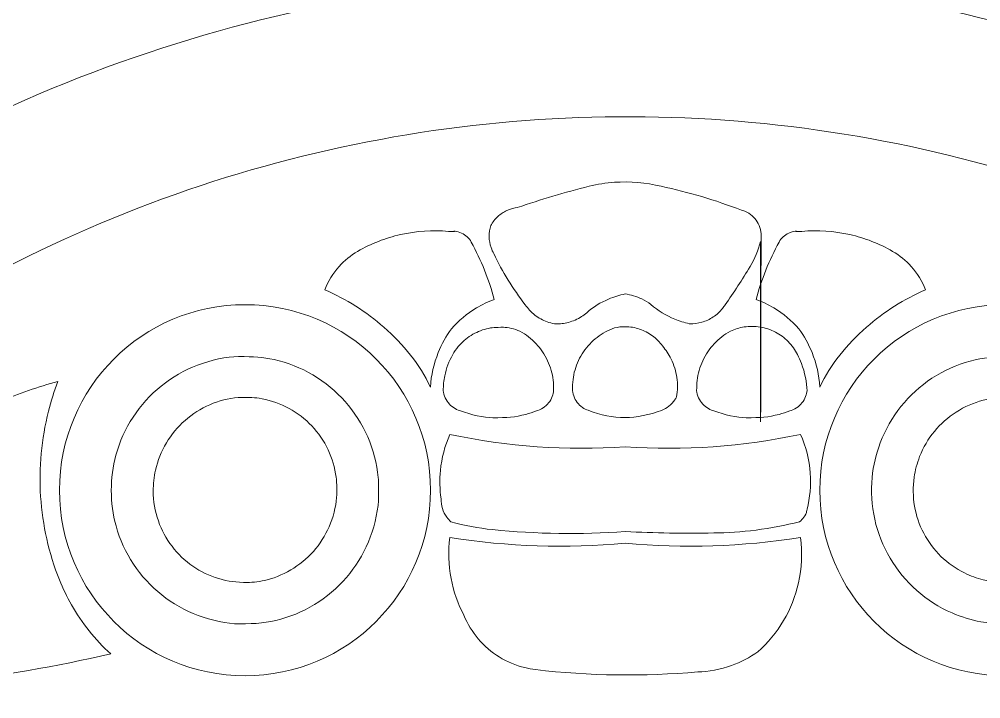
# Model space of a CAD drawing. Header units: millimetres. Extents: x -216 to 235, y -247 to 205.
# Drawn here: x -7.12 to 19.01, y 0.24 to 18.7 of the extents above; entities that cross this region are included whole.
import ezdxf

# ---------------------------------------------------------------- set-up
doc = ezdxf.new("R2010")
doc.units = ezdxf.units.MM
doc.header["$MEASUREMENT"] = 0
doc.layers.add('Camada 1', color=7, linetype='Continuous')

msp = doc.modelspace()

# ---------------------------------------------------------------- linework, layer by layer
at = {"layer": 'Camada 1', "color": 240, "lineweight": 18}
msp.add_open_spline([(40.386, -243.7514), (52.549, -242.0562), (64.5321, -239.369), (76.2543, -235.708), (76.2543, -235.708), (98.8911, -228.6351), (120.1427, -218.1082), (139.486, -204.3864), (139.486, -204.3864), (164.4969, -186.644), (185.4274, -164.233), (201.4217, -138.0695), (201.4217, -138.0695), (213.7717, -117.7741), (222.7947, -95.7966), (228.2686, -72.6782), (228.2686, -72.6782), (232.7664, -53.682), (234.7784, -34.2646), (234.2711, -14.7498), (234.2711, -14.7498), (233.6078, 8.9614), (229.2434, 32.277), (221.2854, 54.6227), (221.2854, 54.6227), (213.3274, 76.9685), (201.9717, 97.7943), (187.498, 116.5872), (187.498, 116.5872), (182.1139, 123.578), (176.3293, 130.2413), (170.1642, 136.5541), (170.1642, 136.5541), (153.5928, 153.4769), (134.5781, 167.599), (113.5883, 178.5727), (113.5883, 178.5727), (92.5985, 189.5464), (70.1505, 197.1015), (46.7969, 201.0519), (46.7969, 201.0519), (39.0919, 202.3552), (31.3295, 203.2562), (23.5308, 203.7524), (23.5308, 203.7524), (0.054, 205.2792), (-23.3725, 203.1146), (-46.1721, 197.3119), (-46.1721, 197.3119), (-57.2082, 194.503), (-67.9982, 190.8615), (-78.4793, 186.4083), (-78.4793, 186.4083), (-100.2525, 177.1917), (-120.3159, 164.6826), (-138.1754, 149.1888), (-138.1754, 149.1888), (-156.0349, 133.6951), (-171.2507, 115.5983), (-183.4483, 95.344), (-183.4483, 95.344), (-190.4371, 83.7389), (-196.3515, 71.5511), (-201.1434, 58.8799), (-201.1434, 58.8799), (-210.746, 33.3304), (-215.639, 6.4782), (-215.6655, -20.8162), (-215.6655, -20.8162), (-215.6885, -44.4186), (-212.0189, -67.7341), (-204.7472, -90.1884), (-204.7472, -90.1884), (-197.4754, -112.6427), (-186.7806, -133.683), (-172.926, -152.7913), (-172.926, -152.7913), (-167.4686, -160.3181), (-161.5547, -167.4917), (-155.2071, -174.2846)], degree=3, knots=[0, 0, 0, 0, 0.047619, 0.047619, 0.047619, 0.047619, 0.0952381, 0.0952381, 0.0952381, 0.0952381, 0.1428571, 0.1428571, 0.1428571, 0.1428571, 0.1904762, 0.1904762, 0.1904762, 0.1904762, 0.2380952, 0.2380952, 0.2380952, 0.2380952, 0.2857143, 0.2857143, 0.2857143, 0.2857143, 0.3333333, 0.3333333, 0.3333333, 0.3333333, 0.3809524, 0.3809524, 0.3809524, 0.3809524, 0.4285714, 0.4285714, 0.4285714, 0.4285714, 0.4761905, 0.4761905, 0.4761905, 0.4761905, 0.5238095, 0.5238095, 0.5238095, 0.5238095, 0.5714286, 0.5714286, 0.5714286, 0.5714286, 0.6190476, 0.6190476, 0.6190476, 0.6190476, 0.6666667, 0.6666667, 0.6666667, 0.6666667, 0.7142857, 0.7142857, 0.7142857, 0.7142857, 0.7619048, 0.7619048, 0.7619048, 0.7619048, 0.8095238, 0.8095238, 0.8095238, 0.8095238, 0.8571429, 0.8571429, 0.8571429, 0.8571429, 0.9047619, 0.9047619, 0.9047619, 0.9047619, 1, 1, 1, 1], dxfattribs=at)
at = {"layer": 'Camada 1', "color": 250, "lineweight": 18}
for points, knots in [([(169.4556, 135.5004), (152.9965, 152.348), (134.1044, 166.4135), (113.2447, 177.3504), (113.2447, 177.3504), (92.385, 188.2873), (70.0712, 195.8264), (46.8527, 199.782), (46.8527, 199.782), (39.1901, 201.0875), (31.4701, 201.9926), (23.7134, 202.4951), (23.7134, 202.4951), (0.3708, 204.0413), (-22.9262, 201.9169), (-45.6041, 196.1741), (-45.6041, 196.1741), (-56.5864, 193.3931), (-67.3248, 189.7829), (-77.7567, 185.3645), (-77.7567, 185.3645), (-99.4202, 176.2238), (-119.3871, 163.8067), (-137.1658, 148.419), (-137.1658, 148.419), (-154.9444, 133.0313), (-170.097, 115.0518), (-182.2504, 94.9233), (-182.2504, 94.9233), (-189.2131, 83.3915), (-195.1084, 71.2792), (-199.8881, 58.6848), (-199.8881, 58.6848), (-209.4979, 33.2044), (-214.3954, 6.4161), (-214.4225, -20.8161), (-214.4225, -20.8161), (-214.4225, -44.3152), (-210.6959, -67.68), (-203.3914, -90.0987), (-203.3914, -90.0987), (-196.087, -112.5174), (-185.3655, -133.5174), (-171.4908, -152.5816), (-171.4908, -152.5816), (-166.2338, -159.8049), (-160.555, -166.7015), (-154.4747, -173.2469), (-154.4747, -173.2469), (-138.5335, -190.4321), (-120.1002, -204.912), (-99.6287, -216.33), (-99.6287, -216.33), (-77.9909, -228.3986), (-54.6567, -236.727), (-30.2673, -241.0865), (-30.2673, -241.0865), (-7.2069, -245.2627), (16.2229, -245.78), (39.4452, -242.6257)], [0, 0, 0, 0, 0.0625, 0.0625, 0.0625, 0.0625, 0.125, 0.125, 0.125, 0.125, 0.1875, 0.1875, 0.1875, 0.1875, 0.25, 0.25, 0.25, 0.25, 0.3125, 0.3125, 0.3125, 0.3125, 0.375, 0.375, 0.375, 0.375, 0.4375, 0.4375, 0.4375, 0.4375, 0.5, 0.5, 0.5, 0.5, 0.5625, 0.5625, 0.5625, 0.5625, 0.625, 0.625, 0.625, 0.625, 0.6875, 0.6875, 0.6875, 0.6875, 0.75, 0.75, 0.75, 0.75, 0.8125, 0.8125, 0.8125, 0.8125, 0.875, 0.875, 0.875, 0.875, 1, 1, 1, 1]), ([(49.4541, -125.3955), (60.472, -121.1671), (70.6927, -115.2673), (79.8646, -107.8413), (79.8646, -107.8413), (85.689, -103.1255), (91.0136, -97.8519), (95.7851, -92.0731), (95.7851, -92.0731), (103.2848, -82.9623), (109.267, -72.7905), (113.5843, -61.8081), (113.5843, -61.8081), (117.9017, -50.8257), (120.4478, -39.3031), (121.1601, -27.5241), (121.1601, -27.5241), (121.4113, -23.3698), (121.4312, -19.208), (121.2199, -15.0515), (121.2199, -15.0515), (120.6032, -3.2663), (118.1505, 8.2773), (113.9221, 19.2951), (113.9221, 19.2951), (109.6938, 30.313), (103.794, 40.5337), (96.3679, 49.7056), (96.3679, 49.7056), (91.6522, 55.53), (86.3786, 60.8546), (80.5997, 65.626), (80.5997, 65.626), (71.489, 73.1258), (61.3171, 79.108), (50.3347, 83.4253), (50.3347, 83.4253), (39.3523, 87.7427), (27.8297, 90.2888), (16.0507, 91.0011), (16.0507, 91.0011), (11.8964, 91.2523), (7.7346, 91.2722), (3.5781, 91.0609), (3.5781, 91.0609), (-8.2141, 90.4406), (-19.7642, 87.9833), (-30.7876, 83.7494), (-30.7876, 83.7494), (-41.8111, 79.5155), (-52.0365, 73.6092), (-61.2121, 66.1761), (-61.2121, 66.1761), (-67.023, 61.4687), (-72.3364, 56.2061), (-77.0994, 50.4407), (-77.0994, 50.4407), (-84.5989, 41.3311), (-90.5811, 31.1604), (-94.8985, 20.1791), (-94.8985, 20.1791), (-100.0477, 7.0823), (-102.68, -6.7709), (-102.68, -20.8161), (-102.68, -20.8161), (-102.68, -32.611), (-100.8524, -44.2066), (-97.2225, -55.3999), (-97.2225, -55.3999), (-93.5926, -66.5932), (-88.2563, -77.0808), (-81.3451, -86.6046), (-81.3451, -86.6046), (-75.2319, -95.0287), (-68.0099, -102.5241), (-59.8186, -108.9461)], [0, 0, 0, 0, 0.05, 0.05, 0.05, 0.05, 0.1, 0.1, 0.1, 0.1, 0.15, 0.15, 0.15, 0.15, 0.2, 0.2, 0.2, 0.2, 0.25, 0.25, 0.25, 0.25, 0.3, 0.3, 0.3, 0.3, 0.35, 0.35, 0.35, 0.35, 0.4, 0.4, 0.4, 0.4, 0.45, 0.45, 0.45, 0.45, 0.5, 0.5, 0.5, 0.5, 0.55, 0.55, 0.55, 0.55, 0.6, 0.6, 0.6, 0.6, 0.65, 0.65, 0.65, 0.65, 0.7, 0.7, 0.7, 0.7, 0.75, 0.75, 0.75, 0.75, 0.8, 0.8, 0.8, 0.8, 0.85, 0.85, 0.85, 0.85, 0.9, 0.9, 0.9, 0.9, 1, 1, 1, 1]), ([(49.0477, -124.3667), (59.9537, -120.183), (70.0709, -114.3447), (79.1503, -106.9955), (79.1503, -106.9955), (84.9236, -102.3224), (90.2009, -97.0957), (94.9292, -91.3676), (94.9292, -91.3676), (102.3538, -82.3501), (108.2765, -72.2821), (112.5512, -61.4116), (112.5512, -61.4116), (116.8258, -50.5411), (119.3474, -39.1358), (120.0537, -27.4764), (120.0537, -27.4764), (120.3605, -22.4129), (120.3202, -17.3403), (119.9331, -12.2824), (119.9331, -12.2824), (119.0259, -0.6353), (116.3078, 10.7267), (111.8458, 21.5235), (111.8458, 21.5235), (107.3837, 32.3203), (101.2876, 42.2862), (93.7076, 51.1758), (93.7076, 51.1758), (89.5053, 56.1041), (84.8891, 60.6472), (79.8942, 64.7702), (79.8942, 64.7702), (70.8767, 72.1949), (60.8088, 78.1174), (49.9383, 82.3922), (49.9383, 82.3922), (39.0678, 86.6669), (27.6624, 89.1884), (16.003, 89.8947), (16.003, 89.8947), (10.9396, 90.2015), (5.867, 90.1612), (0.809, 89.7741), (0.809, 89.7741), (-10.8488, 88.8613), (-22.2204, 86.1361), (-33.0257, 81.6654), (-33.0257, 81.6654), (-43.831, 77.1948), (-53.8039, 71.0889), (-62.6989, 63.4981), (-62.6989, 63.4981), (-67.6074, 59.3092), (-72.1336, 54.71), (-76.2435, 49.7352), (-76.2435, 49.7352), (-83.6688, 40.7158), (-89.5917, 30.6458), (-93.8664, 19.7733), (-93.8664, 19.7733), (-98.9646, 6.8061), (-101.5708, -6.91), (-101.5708, -20.8161), (-101.5708, -20.8161), (-101.5708, -32.4943), (-99.7614, -43.975), (-96.1674, -55.0575), (-96.1674, -55.0575), (-92.5734, -66.14), (-87.29, -76.5238), (-80.4472, -85.9532), (-80.4472, -85.9532), (-74.3945, -94.294), (-67.244, -101.7152), (-59.1338, -108.0735)], [0, 0, 0, 0, 0.05, 0.05, 0.05, 0.05, 0.1, 0.1, 0.1, 0.1, 0.15, 0.15, 0.15, 0.15, 0.2, 0.2, 0.2, 0.2, 0.25, 0.25, 0.25, 0.25, 0.3, 0.3, 0.3, 0.3, 0.35, 0.35, 0.35, 0.35, 0.4, 0.4, 0.4, 0.4, 0.45, 0.45, 0.45, 0.45, 0.5, 0.5, 0.5, 0.5, 0.55, 0.55, 0.55, 0.55, 0.6, 0.6, 0.6, 0.6, 0.65, 0.65, 0.65, 0.65, 0.7, 0.7, 0.7, 0.7, 0.75, 0.75, 0.75, 0.75, 0.8, 0.8, 0.8, 0.8, 0.85, 0.85, 0.85, 0.85, 0.9, 0.9, 0.9, 0.9, 1, 1, 1, 1]), ([(47.4743, -106.9332), (56.5373, -102.9194), (64.8609, -97.5372), (72.24, -90.9191), (72.24, -90.9191), (78.0107, -85.7436), (83.1027, -79.8989), (87.4388, -73.4734), (87.4388, -73.4734), (92.9778, -65.2525), (97.1625, -56.2663), (99.8899, -46.736), (99.8899, -46.736), (103.2029, -35.1595), (104.2648, -23.1652), (103.0371, -11.1867), (103.0371, -11.1867), (102.0204, -1.327), (99.4737, 8.2523), (95.4599, 17.3153), (95.4599, 17.3153), (91.446, 26.3784), (86.0638, 34.7019), (79.4458, 42.0809), (79.4458, 42.0809), (74.2702, 47.8517), (68.4255, 52.9437), (62.0001, 57.2798), (62.0001, 57.2798), (53.7791, 62.8187), (44.7929, 67.0035), (35.2627, 69.7309), (35.2627, 69.7309), (23.6862, 73.0439), (11.6919, 74.1058), (-0.2866, 72.8781), (-0.2866, 72.8781), (-10.158, 71.8543), (-19.7478, 69.2989), (-28.8198, 65.2748), (-28.8198, 65.2748), (-37.8918, 61.2506), (-46.2226, 55.8569), (-53.607, 49.2263), (-53.607, 49.2263), (-59.3545, 44.0655), (-64.4286, 38.2414), (-68.7532, 31.841), (-68.7532, 31.841), (-74.2773, 23.6655), (-78.4545, 14.7263), (-81.1819, 5.2438), (-81.1819, 5.2438), (-83.6226, -3.2421), (-84.8377, -11.9319), (-84.8377, -20.8161)], [0, 0, 0, 0, 0.0666667, 0.0666667, 0.0666667, 0.0666667, 0.1333333, 0.1333333, 0.1333333, 0.1333333, 0.2, 0.2, 0.2, 0.2, 0.2666667, 0.2666667, 0.2666667, 0.2666667, 0.3333333, 0.3333333, 0.3333333, 0.3333333, 0.4, 0.4, 0.4, 0.4, 0.4666667, 0.4666667, 0.4666667, 0.4666667, 0.5333333, 0.5333333, 0.5333333, 0.5333333, 0.6, 0.6, 0.6, 0.6, 0.6666667, 0.6666667, 0.6666667, 0.6666667, 0.7333333, 0.7333333, 0.7333333, 0.7333333, 0.8, 0.8, 0.8, 0.8, 0.8666667, 0.8666667, 0.8666667, 0.8666667, 1, 1, 1, 1]), ([(48.4512, -103.4791), (57.1448, -99.3663), (65.088, -93.9442), (72.0852, -87.3463), (72.0852, -87.3463), (78.0836, -81.6902), (83.2674, -75.2793), (87.5425, -68.2298), (87.5425, -68.2298), (92.5285, -60.0029), (96.1661, -51.0974), (98.3658, -41.7325), (98.3658, -41.7325), (100.8778, -31.0378), (101.4438, -20.0667), (100.0456, -9.1703), (100.0456, -9.1703), (98.8206, 0.3686), (96.1185, 9.5985), (92.0057, 18.2922), (92.0057, 18.2922), (87.893, 26.9858), (82.4709, 34.929), (75.8729, 41.9262), (75.8729, 41.9262), (70.2168, 47.9246), (63.8059, 53.1084), (56.7564, 57.3835), (56.7564, 57.3835), (48.5296, 62.3695), (39.6241, 66.0071), (30.2591, 68.2068), (30.2591, 68.2068), (19.5645, 70.7188), (8.5933, 71.2848), (-2.303, 69.8866), (-2.303, 69.8866), (-11.8551, 68.6531), (-21.0968, 65.9403), (-29.8003, 61.8153), (-29.8003, 61.8153), (-38.5038, 57.6903), (-46.4549, 52.2546), (-53.4578, 45.6419), (-53.4578, 45.6419), (-59.4292, 40.0033), (-64.5931, 33.6169), (-68.8569, 26.5974), (-68.8569, 26.5974), (-73.8454, 18.3546), (-77.483, 9.433), (-79.6802, 0.0521), (-79.6802, 0.0521), (-81.2842, -6.7959), (-82.0946, -13.7946), (-82.0946, -20.8161), (-82.0946, -20.8161), (-82.0946, -30.4407), (-80.5964, -39.9238), (-77.6286, -49.067), (-77.6286, -49.067), (-74.6608, -58.2102), (-70.2992, -66.7765), (-64.6512, -74.5551), (-64.6512, -74.5551), (-57.4824, -84.4282), (-48.5043, -92.6904), (-38.0708, -99.0159)], [0, 0, 0, 0, 0.0555556, 0.0555556, 0.0555556, 0.0555556, 0.1111111, 0.1111111, 0.1111111, 0.1111111, 0.1666667, 0.1666667, 0.1666667, 0.1666667, 0.2222222, 0.2222222, 0.2222222, 0.2222222, 0.2777778, 0.2777778, 0.2777778, 0.2777778, 0.3333333, 0.3333333, 0.3333333, 0.3333333, 0.3888889, 0.3888889, 0.3888889, 0.3888889, 0.4444444, 0.4444444, 0.4444444, 0.4444444, 0.5, 0.5, 0.5, 0.5, 0.5555556, 0.5555556, 0.5555556, 0.5555556, 0.6111111, 0.6111111, 0.6111111, 0.6111111, 0.6666667, 0.6666667, 0.6666667, 0.6666667, 0.7222222, 0.7222222, 0.7222222, 0.7222222, 0.7777778, 0.7777778, 0.7777778, 0.7777778, 0.8333333, 0.8333333, 0.8333333, 0.8333333, 0.8888889, 0.8888889, 0.8888889, 0.8888889, 1, 1, 1, 1]), ([(46.0414, -3.1653), (44.1849, 0.6934), (41.7476, 4.2141), (38.7896, 7.3103), (38.7896, 7.3103), (35.8316, 10.4064), (32.4257, 13.0017), (28.6557, 15.0323), (28.6557, 15.0323), (24.8857, 17.0628), (20.8444, 18.4786), (16.6315, 19.2447), (16.6315, 19.2447), (12.2363, 20.044), (7.7696, 20.1158), (3.351, 19.4583), (3.351, 19.4583), (-0.8762, 18.8361), (-4.9541, 17.5602), (-8.7821, 15.6622), (-8.7821, 15.6622), (-12.6102, 13.7641), (-16.0942, 11.2906), (-19.1484, 8.3025), (-19.1484, 8.3025), (-22.2026, 5.3144), (-24.7517, 1.8853), (-26.7331, -1.9003), (-26.7331, -1.9003), (-28.8204, -5.8884), (-30.2226, -10.1659), (-30.9014, -14.6159), (-30.9014, -14.6159), (-31.2132, -16.6689), (-31.3705, -18.7448), (-31.3705, -20.8161), (-31.3705, -20.8161), (-31.3705, -25.1092), (-30.7086, -29.3195), (-29.3902, -33.3891), (-29.3902, -33.3891), (-28.0718, -37.4586), (-26.133, -41.2718), (-23.6216, -44.7347), (-23.6216, -44.7347), (-21.1101, -48.1976), (-18.0879, -51.2251), (-14.6292, -53.7425), (-14.6292, -53.7425), (-11.0189, -56.3702), (-7.0282, -58.3737), (-2.7641, -59.6991), (-2.7641, -59.6991), (1.3213, -60.9739), (5.5558, -61.5939), (9.8352, -61.5438), (9.8352, -61.5438), (14.1145, -61.4937), (18.3334, -60.7748), (22.3878, -59.4048), (22.3878, -59.4048), (26.4423, -58.0348), (30.2325, -56.0474), (33.6652, -53.4916), (33.6652, -53.4916), (37.0978, -50.9357), (40.0884, -47.8743), (42.5632, -44.3828), (42.5632, -44.3828), (45.0477, -40.8777), (46.951, -37.0259), (48.2257, -32.923), (48.2257, -32.923), (49.4981, -28.8278), (50.1142, -24.584), (50.0588, -20.2961)], [0, 0, 0, 0, 0.05, 0.05, 0.05, 0.05, 0.1, 0.1, 0.1, 0.1, 0.15, 0.15, 0.15, 0.15, 0.2, 0.2, 0.2, 0.2, 0.25, 0.25, 0.25, 0.25, 0.3, 0.3, 0.3, 0.3, 0.35, 0.35, 0.35, 0.35, 0.4, 0.4, 0.4, 0.4, 0.45, 0.45, 0.45, 0.45, 0.5, 0.5, 0.5, 0.5, 0.55, 0.55, 0.55, 0.55, 0.6, 0.6, 0.6, 0.6, 0.65, 0.65, 0.65, 0.65, 0.7, 0.7, 0.7, 0.7, 0.75, 0.75, 0.75, 0.75, 0.8, 0.8, 0.8, 0.8, 0.85, 0.85, 0.85, 0.85, 0.9, 0.9, 0.9, 0.9, 1, 1, 1, 1]), ([(46.0286, -24.8805), (46.4582, -21.0312), (46.2806, -17.1622), (45.5002, -13.3685), (45.5002, -13.3685), (44.7191, -9.573), (43.3538, -5.9465), (41.438, -2.5782), (41.438, -2.5782), (39.5223, 0.7901), (37.1031, 3.8173), (34.2403, 6.4287), (34.2403, 6.4287), (31.3774, 9.0402), (28.1412, 11.1716), (24.6115, 12.7706), (24.6115, 12.7706), (21.0817, 14.3695), (17.3453, 15.3966), (13.4942, 15.8266), (13.4942, 15.8266), (9.6469, 16.2561), (5.7797, 16.0791), (1.9877, 15.2999), (1.9877, 15.2999), (-1.8057, 14.5204), (-5.4305, 13.157), (-8.7973, 11.2434), (-8.7973, 11.2434), (-12.1642, 9.3298), (-15.1903, 6.9131), (-17.801, 4.0527), (-17.801, 4.0527), (-20.4118, 1.1923), (-22.5429, -2.0412), (-24.142, -5.5683), (-24.142, -5.5683), (-25.7411, -9.0954), (-26.7687, -12.8292), (-27.1996, -16.6779), (-27.1996, -16.6779), (-27.3526, -18.0443), (-27.4282, -19.4097), (-27.4282, -20.7922)], [0, 0, 0, 0, 0.0833333, 0.0833333, 0.0833333, 0.0833333, 0.1666667, 0.1666667, 0.1666667, 0.1666667, 0.25, 0.25, 0.25, 0.25, 0.3333333, 0.3333333, 0.3333333, 0.3333333, 0.4166667, 0.4166667, 0.4166667, 0.4166667, 0.5, 0.5, 0.5, 0.5, 0.5833333, 0.5833333, 0.5833333, 0.5833333, 0.6666667, 0.6666667, 0.6666667, 0.6666667, 0.75, 0.75, 0.75, 0.75, 0.8333333, 0.8333333, 0.8333333, 0.8333333, 1, 1, 1, 1]), ([(12.9849, 13.097), (12.9566, 13.1656), (12.9179, 13.2289), (12.8698, 13.2854), (12.8698, 13.2854), (12.8217, 13.3419), (12.7654, 13.3901), (12.7022, 13.429), (12.7022, 13.429), (12.6396, 13.4675), (12.5378, 13.5133), (12.5006, 13.5133), (12.5006, 13.5133), (11.793, 13.7888), (11.0653, 14.0056), (10.3223, 14.1624), (10.3223, 14.1624), (9.9059, 14.2654), (9.4784, 14.302), (9.0504, 14.2712), (9.0504, 14.2712), (8.8185, 14.2546), (8.5889, 14.2182), (8.3632, 14.1624), (8.3632, 14.1624), (7.7039, 13.9993), (7.0528, 13.8062), (6.4112, 13.5833), (6.4112, 13.5833), (6.3439, 13.5833), (6.2178, 13.5456), (6.128, 13.5045), (6.128, 13.5045), (6.0381, 13.4635), (5.9557, 13.4089), (5.8829, 13.3421), (5.8829, 13.3421), (5.805, 13.2707), (5.7402, 13.1873), (5.6902, 13.0942), (5.6902, 13.0942), (5.6603, 12.9969), (5.6476, 12.9034), (5.6476, 12.7944), (5.6476, 12.7944), (5.6476, 12.699), (5.6668, 12.5924), (5.6998, 12.4962), (5.6998, 12.4962), (5.7191, 12.4397), (5.7436, 12.3853), (5.773, 12.3334), (5.773, 12.3334), (6.0066, 11.8395), (6.2926, 11.3742), (6.6277, 10.9427), (6.6277, 10.9427), (6.6999, 10.8362), (6.7878, 10.7423), (6.8894, 10.6633), (6.8894, 10.6633), (6.991, 10.5844), (7.1037, 10.5222), (7.2247, 10.4785), (7.2247, 10.4785), (7.2877, 10.4557), (7.3524, 10.4382), (7.4183, 10.426), (7.4183, 10.426), (7.5885, 10.426), (7.6778, 10.4318), (7.8037, 10.4651), (7.8037, 10.4651), (7.9296, 10.4983), (8.0487, 10.5508), (8.1582, 10.6213), (8.1582, 10.6213), (8.2081, 10.6535), (8.2557, 10.6892), (8.3005, 10.7282), (8.3005, 10.7282), (8.4781, 10.8827), (8.6776, 11.0075), (8.8942, 11.0996), (8.8942, 11.0996), (9.0387, 11.161), (9.1887, 11.207), (9.3428, 11.2369), (9.3428, 11.2369), (9.4998, 11.2157), (9.6517, 11.1702), (9.7945, 11.1015), (9.7945, 11.1015), (9.8823, 11.0593), (9.9655, 11.0088), (10.0435, 10.9505), (10.0435, 10.9505), (10.2376, 10.7843), (10.4554, 10.6506), (10.6913, 10.5526), (10.6913, 10.5526), (10.8186, 10.4998), (10.9499, 10.4579), (11.0842, 10.4273), (11.0842, 10.4273), (11.2219, 10.4273), (11.3143, 10.4365), (11.4254, 10.4679), (11.4254, 10.4679), (11.5365, 10.4994), (11.6414, 10.5478), (11.7373, 10.612), (11.7373, 10.612), (11.8333, 10.6763), (11.9181, 10.7547), (11.9895, 10.8455), (11.9895, 10.8455), (12.014, 10.8767), (12.0368, 10.9091), (12.0579, 10.9427), (12.0579, 10.9427), (12.2974, 11.2803), (12.5241, 11.6266), (12.7375, 11.9813), (12.7375, 11.9813), (12.8659, 12.1928), (12.9603, 12.4216), (13.0184, 12.6621), (13.0184, 12.6621), (13.0184, 1.5522), (13.0361, 12.7726), (13.0361, 12.8822), (13.0361, 12.8822), (13.0361, 12.9385), (13.0132, 13.0284), (12.9849, 13.097)], [0, 0, 0, 0, 0.0285714, 0.0285714, 0.0285714, 0.0285714, 0.0571429, 0.0571429, 0.0571429, 0.0571429, 0.0857143, 0.0857143, 0.0857143, 0.0857143, 0.1142857, 0.1142857, 0.1142857, 0.1142857, 0.1428571, 0.1428571, 0.1428571, 0.1428571, 0.1714286, 0.1714286, 0.1714286, 0.1714286, 0.2, 0.2, 0.2, 0.2, 0.2285714, 0.2285714, 0.2285714, 0.2285714, 0.2571429, 0.2571429, 0.2571429, 0.2571429, 0.2857143, 0.2857143, 0.2857143, 0.2857143, 0.3142857, 0.3142857, 0.3142857, 0.3142857, 0.3428571, 0.3428571, 0.3428571, 0.3428571, 0.3714286, 0.3714286, 0.3714286, 0.3714286, 0.4, 0.4, 0.4, 0.4, 0.4285714, 0.4285714, 0.4285714, 0.4285714, 0.4571429, 0.4571429, 0.4571429, 0.4571429, 0.4857143, 0.4857143, 0.4857143, 0.4857143, 0.5142857, 0.5142857, 0.5142857, 0.5142857, 0.5428571, 0.5428571, 0.5428571, 0.5428571, 0.5714286, 0.5714286, 0.5714286, 0.5714286, 0.6, 0.6, 0.6, 0.6, 0.6285714, 0.6285714, 0.6285714, 0.6285714, 0.6571429, 0.6571429, 0.6571429, 0.6571429, 0.6857143, 0.6857143, 0.6857143, 0.6857143, 0.7142857, 0.7142857, 0.7142857, 0.7142857, 0.7428571, 0.7428571, 0.7428571, 0.7428571, 0.7714286, 0.7714286, 0.7714286, 0.7714286, 0.8, 0.8, 0.8, 0.8, 0.8285714, 0.8285714, 0.8285714, 0.8285714, 0.8571429, 0.8571429, 0.8571429, 0.8571429, 0.8857143, 0.8857143, 0.8857143, 0.8857143, 0.9142857, 0.9142857, 0.9142857, 0.9142857, 0.9428571, 0.9428571, 0.9428571, 0.9428571, 1, 1, 1, 1]), ([(5.1601, 12.6465), (5.1308, 12.7), (5.0934, 12.7482), (5.0489, 12.79), (5.0489, 12.79), (5.0045, 12.8318), (4.9541, 12.8661), (4.8988, 12.8922), (4.8988, 12.8922), (4.8437, 12.9182), (4.7648, 12.9429), (4.7245, 12.9429), (4.7245, 12.9429), (4.5944, 12.9429), (4.8585, 12.9367), (4.54, 12.9367), (4.54, 12.9367), (4.1038, 12.9766), (3.6667, 12.9478), (3.2395, 12.851), (3.2395, 12.851), (2.829, 12.758), (2.4371, 12.6043), (2.0727, 12.3934), (2.0727, 12.3934), (1.8838, 12.2839), (1.7143, 12.1463), (1.5684, 11.9839), (1.5684, 11.9839), (1.4008, 11.7974), (1.2695, 11.5839), (1.1784, 11.3503), (1.1784, 11.3503), (1.7656, 11.0971), (2.3059, 10.7552), (2.7861, 10.333), (2.7861, 10.333), (3.0489, 10.1019), (3.2909, 9.849), (3.5102, 9.5763), (3.5102, 9.5763), (3.7249, 9.3091), (3.9055, 9.0177), (4.049, 8.7064), (4.049, 8.7064), (4.0708, 9.0287), (4.1428, 9.3436), (4.2632, 9.6433), (4.2632, 9.6433), (4.3557, 9.8737), (4.4753, 10.0912), (4.6203, 10.2927), (4.6203, 10.2927), (4.8163, 10.5157), (5.0448, 10.7053), (5.3001, 10.8568), (5.3001, 10.8568), (5.4547, 10.9486), (5.6173, 11.0251), (5.7864, 11.0859)], [0, 0, 0, 0, 0.0625, 0.0625, 0.0625, 0.0625, 0.125, 0.125, 0.125, 0.125, 0.1875, 0.1875, 0.1875, 0.1875, 0.25, 0.25, 0.25, 0.25, 0.3125, 0.3125, 0.3125, 0.3125, 0.375, 0.375, 0.375, 0.375, 0.4375, 0.4375, 0.4375, 0.4375, 0.5, 0.5, 0.5, 0.5, 0.5625, 0.5625, 0.5625, 0.5625, 0.625, 0.625, 0.625, 0.625, 0.6875, 0.6875, 0.6875, 0.6875, 0.75, 0.75, 0.75, 0.75, 0.8125, 0.8125, 0.8125, 0.8125, 0.875, 0.875, 0.875, 0.875, 1, 1, 1, 1]), ([(14.4224, 9.6433), (14.3299, 9.8737), (14.2103, 10.0912), (14.0653, 10.2927), (14.0653, 10.2927), (13.8693, 10.5157), (13.6408, 10.7053), (13.3854, 10.8568), (13.3854, 10.8568), (13.2309, 10.9486), (13.0683, 11.0251), (12.8991, 11.0859), (12.8991, 11.0859), (13.0446, 11.6301), (13.2543, 12.1528), (13.5254, 12.6465), (13.5254, 12.6465), (13.5548, 12.7), (13.5922, 12.7482), (13.6366, 12.79), (13.6366, 12.79), (13.6811, 12.8318), (13.7315, 12.8661), (13.7867, 12.8922), (13.7867, 12.8922), (13.8419, 12.9182), (13.9207, 12.9429), (13.961, 12.9429), (13.961, 12.9429), (14.0911, 12.9429), (13.827, 12.9367), (14.1455, 12.9367), (14.1455, 12.9367), (14.5817, 12.9766), (15.0188, 12.9479), (15.4461, 12.851), (15.4461, 12.851), (15.8566, 12.758), (16.2485, 12.6043), (16.6128, 12.3934), (16.6128, 12.3934), (16.8018, 12.2839), (16.9713, 12.1463), (17.1172, 11.9839), (17.1172, 11.9839), (17.2847, 11.7974), (17.4161, 11.5839), (17.5071, 11.3503), (17.5071, 11.3503), (16.9199, 11.0971), (16.3796, 10.7552), (15.8993, 10.3329), (15.8993, 10.3329), (15.6366, 10.1018), (15.3947, 9.849), (15.1754, 9.5763), (15.1754, 9.5763), (14.9606, 9.3091), (14.7801, 9.0177), (14.6366, 8.7064), (14.6366, 8.7064), (14.6147, 9.0286), (14.5428, 9.3435), (14.4224, 9.6433)], [0, 0, 0, 0, 0.0588235, 0.0588235, 0.0588235, 0.0588235, 0.1176471, 0.1176471, 0.1176471, 0.1176471, 0.1764706, 0.1764706, 0.1764706, 0.1764706, 0.2352941, 0.2352941, 0.2352941, 0.2352941, 0.2941176, 0.2941176, 0.2941176, 0.2941176, 0.3529412, 0.3529412, 0.3529412, 0.3529412, 0.4117647, 0.4117647, 0.4117647, 0.4117647, 0.4705882, 0.4705882, 0.4705882, 0.4705882, 0.5294118, 0.5294118, 0.5294118, 0.5294118, 0.5882353, 0.5882353, 0.5882353, 0.5882353, 0.6470588, 0.6470588, 0.6470588, 0.6470588, 0.7058824, 0.7058824, 0.7058824, 0.7058824, 0.7647059, 0.7647059, 0.7647059, 0.7647059, 0.8235294, 0.8235294, 0.8235294, 0.8235294, 0.8823529, 0.8823529, 0.8823529, 0.8823529, 1, 1, 1, 1]), ([(-0.9887, 10.9456), (1.796, 10.9456), (4.0534, 8.6881), (4.0534, 5.9034), (4.0534, 5.9034), (4.0534, 3.1187), (1.796, 0.8612), (-0.9887, 0.8612), (-0.9887, 0.8612), (-3.7735, 0.8612), (-6.0308, 3.1187), (-6.0308, 5.9034), (-6.0308, 5.9034), (-6.0308, 8.6881), (-3.7735, 10.9456), (-0.9887, 10.9456)], [0, 0, 0, 0, 0.2, 0.2, 0.2, 0.2, 0.4, 0.4, 0.4, 0.4, 0.6, 0.6, 0.6, 0.6, 1, 1, 1, 1]), ([(24.7165, 5.9034), (24.7165, 3.1187), (22.459, 0.8612), (19.6743, 0.8612), (19.6743, 0.8612), (16.8895, 0.8612), (14.6321, 3.1187), (14.6321, 5.9034), (14.6321, 5.9034), (14.6321, 8.6881), (16.8895, 10.9456), (19.6743, 10.9456), (19.6743, 10.9456), (22.459, 10.9456), (24.7165, 8.6881), (24.7165, 5.9034)], [0, 0, 0, 0, 0.2, 0.2, 0.2, 0.2, 0.4, 0.4, 0.4, 0.4, 0.6, 0.6, 0.6, 0.6, 1, 1, 1, 1]), ([(6.036, 10.3304), (5.8174, 10.3304), (5.7282, 10.3278), (5.5784, 10.2904), (5.5784, 10.2904), (5.4285, 10.2531), (5.2864, 10.1928), (5.1555, 10.111), (5.1555, 10.111), (5.0246, 10.0292), (4.9081, 9.9279), (4.8088, 9.8097), (4.8088, 9.8097), (4.7513, 9.7412), (4.7003, 9.6677), (4.6562, 9.5899), (4.6562, 9.5899), (4.554, 9.4097), (4.4813, 9.2158), (4.4398, 9.0129), (4.4398, 9.0129), (4.4125, 8.8791), (4.4, 8.7486), (4.4, 8.6066), (4.4, 8.6066), (4.4, 8.5606), (4.4258, 8.4745), (4.4539, 8.413), (4.4539, 8.413), (4.4819, 8.3516), (4.5193, 8.2953), (4.5649, 8.2455), (4.5649, 8.2455), (4.6106, 8.1958), (4.6635, 8.1538), (4.7223, 8.1206), (4.7223, 8.1206), (4.7685, 8.0945), (4.8463, 8.0603), (4.8687, 8.0603), (4.8687, 8.0603), (5.1502, 7.9519), (5.4994, 7.8727), (5.7466, 7.8727), (5.7466, 7.8727), (6.1353, 7.8727), (6.3479, 7.8879), (6.6394, 7.9656), (6.6394, 7.9656), (6.7382, 7.992), (6.8354, 8.0236), (6.9308, 8.0603), (6.9308, 8.0603), (6.9635, 8.0603), (7.0575, 8.1059), (7.114, 8.143), (7.114, 8.143), (7.1704, 8.1801), (7.2204, 8.2255), (7.2626, 8.2782), (7.2626, 8.2782), (7.3049, 8.3309), (7.3383, 8.3896), (7.3622, 8.4528), (7.3622, 8.4528), (7.3809, 8.5024), (7.3995, 8.5735), (7.3995, 8.6066), (7.3995, 8.6066), (7.3995, 8.8264), (7.3834, 8.9797), (7.3318, 9.1598), (7.3318, 9.1598), (7.2802, 9.3398), (7.2011, 9.5096), (7.0965, 9.6649), (7.0965, 9.6649), (6.9918, 9.8202), (6.8641, 9.9573), (6.7166, 10.0726), (6.7166, 10.0726), (6.643, 10.1301), (6.5652, 10.1817), (6.4835, 10.227), (6.4835, 10.227), (6.3404, 10.2849), (6.1558, 10.3304), (6.036, 10.3304)], [0, 0, 0, 0, 0.0434783, 0.0434783, 0.0434783, 0.0434783, 0.0869565, 0.0869565, 0.0869565, 0.0869565, 0.1304348, 0.1304348, 0.1304348, 0.1304348, 0.173913, 0.173913, 0.173913, 0.173913, 0.2173913, 0.2173913, 0.2173913, 0.2173913, 0.2608696, 0.2608696, 0.2608696, 0.2608696, 0.3043478, 0.3043478, 0.3043478, 0.3043478, 0.3478261, 0.3478261, 0.3478261, 0.3478261, 0.3913043, 0.3913043, 0.3913043, 0.3913043, 0.4347826, 0.4347826, 0.4347826, 0.4347826, 0.4782609, 0.4782609, 0.4782609, 0.4782609, 0.5217391, 0.5217391, 0.5217391, 0.5217391, 0.5652174, 0.5652174, 0.5652174, 0.5652174, 0.6086957, 0.6086957, 0.6086957, 0.6086957, 0.6521739, 0.6521739, 0.6521739, 0.6521739, 0.6956522, 0.6956522, 0.6956522, 0.6956522, 0.7391304, 0.7391304, 0.7391304, 0.7391304, 0.7826087, 0.7826087, 0.7826087, 0.7826087, 0.826087, 0.826087, 0.826087, 0.826087, 0.8695652, 0.8695652, 0.8695652, 0.8695652, 0.9130435, 0.9130435, 0.9130435, 0.9130435, 1, 1, 1, 1]), ([(8.5801, 10.0557), (8.4368, 9.945), (8.3125, 9.8133), (8.2104, 9.6637), (8.2104, 9.6637), (8.1083, 9.5141), (8.0308, 9.3504), (7.9799, 9.1766), (7.9799, 9.1766), (7.9256, 8.9913), (7.9127, 8.8468), (7.9127, 8.6066), (7.9127, 8.6066), (7.9127, 8.5606), (7.9368, 8.4772), (7.9636, 8.417), (7.9636, 8.417), (7.9906, 8.3567), (8.0265, 8.3013), (8.0707, 8.2523), (8.0707, 8.2523), (8.1149, 8.2033), (8.1663, 8.1618), (8.2235, 8.1288), (8.2235, 8.1288), (8.2652, 8.1048), (8.3371, 8.0718), (8.3555, 8.0718), (8.3555, 8.0718), (8.6701, 7.9445), (9.0049, 7.8789), (9.3428, 7.8789), (9.3428, 7.8789), (9.6412, 7.8789), (10.0127, 7.9549), (10.3301, 8.0718), (10.3301, 8.0718), (10.4039, 8.099), (10.4724, 8.1373), (10.5342, 8.186), (10.5342, 8.186), (10.596, 8.2346), (10.6494, 8.2924), (10.693, 8.3577), (10.693, 8.3577), (10.7109, 8.3844), (10.727, 8.4121), (10.7412, 8.4409), (10.7412, 8.4409), (10.771, 8.615), (10.7733, 8.7916), (10.7478, 8.9665), (10.7478, 8.9665), (10.7224, 9.1413), (10.6699, 9.31), (10.5916, 9.4683), (10.5916, 9.4683), (10.5284, 9.5963), (10.4496, 9.7152), (10.3562, 9.8231), (10.3562, 9.8231), (10.2801, 9.9301), (10.1882, 10.0238), (10.0828, 10.102), (10.0828, 10.102), (9.9773, 10.1802), (9.8609, 10.2409), (9.7365, 10.2827), (9.7365, 10.2827), (9.612, 10.3245), (9.4775, 10.3475), (9.3513, 10.3475), (9.3513, 10.3475), (9.2451, 10.3475), (9.1508, 10.3374), (9.0529, 10.3143), (9.0529, 10.3143), (8.8823, 10.2533), (8.7234, 10.1664), (8.5801, 10.0557)], [0, 0, 0, 0, 0.047619, 0.047619, 0.047619, 0.047619, 0.0952381, 0.0952381, 0.0952381, 0.0952381, 0.1428571, 0.1428571, 0.1428571, 0.1428571, 0.1904762, 0.1904762, 0.1904762, 0.1904762, 0.2380952, 0.2380952, 0.2380952, 0.2380952, 0.2857143, 0.2857143, 0.2857143, 0.2857143, 0.3333333, 0.3333333, 0.3333333, 0.3333333, 0.3809524, 0.3809524, 0.3809524, 0.3809524, 0.4285714, 0.4285714, 0.4285714, 0.4285714, 0.4761905, 0.4761905, 0.4761905, 0.4761905, 0.5238095, 0.5238095, 0.5238095, 0.5238095, 0.5714286, 0.5714286, 0.5714286, 0.5714286, 0.6190476, 0.6190476, 0.6190476, 0.6190476, 0.6666667, 0.6666667, 0.6666667, 0.6666667, 0.7142857, 0.7142857, 0.7142857, 0.7142857, 0.7619048, 0.7619048, 0.7619048, 0.7619048, 0.8095238, 0.8095238, 0.8095238, 0.8095238, 0.8571429, 0.8571429, 0.8571429, 0.8571429, 0.9047619, 0.9047619, 0.9047619, 0.9047619, 1, 1, 1, 1]), ([(14.2855, 8.6066), (14.2855, 8.8226), (14.2233, 9.112), (14.1337, 9.3511), (14.1337, 9.3511), (14.1032, 9.4326), (14.0684, 9.5122), (14.0294, 9.5899), (14.0294, 9.5899), (13.9638, 9.7205), (13.8785, 9.8393), (13.7757, 9.9432), (13.7757, 9.9432), (13.6729, 10.0472), (13.5551, 10.1338), (13.4252, 10.201), (13.4252, 10.201), (13.2953, 10.268), (13.1566, 10.314), (13.0123, 10.3377), (13.0123, 10.3377), (12.868, 10.3614), (12.7218, 10.3622), (12.5773, 10.3402), (12.5773, 10.3402), (12.4473, 10.3203), (12.3214, 10.2824), (12.202, 10.227), (12.202, 10.227), (12.0383, 10.1362), (11.8907, 10.0208), (11.7631, 9.8838), (11.7631, 9.8838), (11.6354, 9.7468), (11.5307, 9.5915), (11.4516, 9.4217), (11.4516, 9.4217), (11.3725, 9.2519), (11.321, 9.0719), (11.2982, 8.886), (11.2982, 8.886), (11.2868, 8.7933), (11.2861, 8.7399), (11.2861, 8.6066), (11.2861, 8.6066), (11.2861, 8.5606), (11.3119, 8.4745), (11.34, 8.413), (11.34, 8.413), (11.368, 8.3516), (11.4053, 8.2953), (11.451, 8.2455), (11.451, 8.2455), (11.4967, 8.1958), (11.5496, 8.1538), (11.6084, 8.1206), (11.6084, 8.1206), (11.6546, 8.0945), (11.7324, 8.0603), (11.7548, 8.0603), (11.7548, 8.0603), (12.0363, 7.9519), (12.3855, 7.8728), (12.6326, 7.8728), (12.6326, 7.8728), (13.0213, 7.8728), (13.234, 7.8879), (13.5255, 7.9656), (13.5255, 7.9656), (13.6243, 7.992), (13.7215, 8.0236), (13.8169, 8.0603)], [0, 0, 0, 0, 0.0526316, 0.0526316, 0.0526316, 0.0526316, 0.1052632, 0.1052632, 0.1052632, 0.1052632, 0.1578947, 0.1578947, 0.1578947, 0.1578947, 0.2105263, 0.2105263, 0.2105263, 0.2105263, 0.2631579, 0.2631579, 0.2631579, 0.2631579, 0.3157895, 0.3157895, 0.3157895, 0.3157895, 0.3684211, 0.3684211, 0.3684211, 0.3684211, 0.4210526, 0.4210526, 0.4210526, 0.4210526, 0.4736842, 0.4736842, 0.4736842, 0.4736842, 0.5263158, 0.5263158, 0.5263158, 0.5263158, 0.5789474, 0.5789474, 0.5789474, 0.5789474, 0.6315789, 0.6315789, 0.6315789, 0.6315789, 0.6842105, 0.6842105, 0.6842105, 0.6842105, 0.7368421, 0.7368421, 0.7368421, 0.7368421, 0.7894737, 0.7894737, 0.7894737, 0.7894737, 0.8421053, 0.8421053, 0.8421053, 0.8421053, 0.8947368, 0.8947368, 0.8947368, 0.8947368, 1, 1, 1, 1]), ([(2.6298, 6.2507), (2.5935, 6.6311), (2.498, 7.0012), (2.3459, 7.3518), (2.3459, 7.3518), (2.1937, 7.7025), (1.9886, 8.025), (1.7356, 8.3114), (1.7356, 8.3114), (1.4825, 8.5979), (1.1877, 8.8412), (0.8585, 9.0354), (0.8585, 9.0354), (0.5294, 9.2296), (0.1739, 9.37), (-0.1992, 9.453), (-0.1992, 9.453), (-0.5162, 9.5235), (-0.7374, 9.5354), (-1.1641, 9.5354), (-1.1641, 9.5354), (-1.4817, 9.5354), (-1.9208, 9.438), (-2.2785, 9.3019), (-2.2785, 9.3019), (-2.6361, 9.1658), (-2.9681, 8.9754), (-3.2662, 8.7355), (-3.2662, 8.7355), (-3.5643, 8.4955), (-3.8212, 8.2118), (-4.0305, 7.8915)], [0, 0, 0, 0, 0.1111111, 0.1111111, 0.1111111, 0.1111111, 0.2222222, 0.2222222, 0.2222222, 0.2222222, 0.3333333, 0.3333333, 0.3333333, 0.3333333, 0.4444444, 0.4444444, 0.4444444, 0.4444444, 0.5555556, 0.5555556, 0.5555556, 0.5555556, 0.6666667, 0.6666667, 0.6666667, 0.6666667, 0.7777778, 0.7777778, 0.7777778, 0.7777778, 1, 1, 1, 1]), ([(21.8146, 8.8425), (21.5057, 9.0677), (21.1654, 9.2416), (20.8021, 9.3602), (20.8021, 9.3602), (20.4934, 9.461), (20.1122, 9.5354), (19.8497, 9.5354), (19.8497, 9.5354), (19.3713, 9.5354), (19.0876, 9.5121), (18.7187, 9.4115), (18.7187, 9.4115), (18.3498, 9.3109), (18.0012, 9.1538), (17.6814, 8.9441), (17.6814, 8.9441), (17.3616, 8.7344), (17.0786, 8.4772), (16.8393, 8.179), (16.8393, 8.179), (16.6, 7.8808), (16.4103, 7.5487), (16.2748, 7.1912), (16.2748, 7.1912), (16.1601, 6.8883), (16.0867, 6.573), (16.0557, 6.2507), (16.0557, 6.2507), (16.0192, 5.8701), (16.0426, 5.4886), (16.1255, 5.1154), (16.1255, 5.1154), (16.2083, 4.7423), (16.3485, 4.3867), (16.5426, 4.0574), (16.5426, 4.0574), (16.7367, 3.7281), (16.9799, 3.4332), (17.2663, 3.18), (17.2663, 3.18), (17.5527, 2.9268), (17.8751, 2.7215), (18.2257, 2.5692), (18.2257, 2.5692), (18.4782, 2.4595), (18.7414, 2.3791), (19.0121, 2.3289), (19.0121, 2.3289), (19.3877, 2.2591), (19.7696, 2.249), (20.1484, 2.2987), (20.1484, 2.2987), (20.5273, 2.3484), (20.8936, 2.4568), (21.2385, 2.6212), (21.2385, 2.6212), (21.5834, 2.7855), (21.8984, 3.0018), (22.1756, 3.2647), (22.1756, 3.2647), (22.4529, 3.5276), (22.6855, 3.8306), (22.868, 4.1663), (22.868, 4.1663), (22.9999, 4.409), (23.1034, 4.6651), (23.1771, 4.9313), (23.1771, 4.9313), (23.2646, 5.2472), (23.3089, 5.5725), (23.3089, 5.8998)], [0, 0, 0, 0, 0.0526316, 0.0526316, 0.0526316, 0.0526316, 0.1052632, 0.1052632, 0.1052632, 0.1052632, 0.1578947, 0.1578947, 0.1578947, 0.1578947, 0.2105263, 0.2105263, 0.2105263, 0.2105263, 0.2631579, 0.2631579, 0.2631579, 0.2631579, 0.3157895, 0.3157895, 0.3157895, 0.3157895, 0.3684211, 0.3684211, 0.3684211, 0.3684211, 0.4210526, 0.4210526, 0.4210526, 0.4210526, 0.4736842, 0.4736842, 0.4736842, 0.4736842, 0.5263158, 0.5263158, 0.5263158, 0.5263158, 0.5789474, 0.5789474, 0.5789474, 0.5789474, 0.6315789, 0.6315789, 0.6315789, 0.6315789, 0.6842105, 0.6842105, 0.6842105, 0.6842105, 0.7368421, 0.7368421, 0.7368421, 0.7368421, 0.7894737, 0.7894737, 0.7894737, 0.7894737, 0.8421053, 0.8421053, 0.8421053, 0.8421053, 0.8947368, 0.8947368, 0.8947368, 0.8947368, 1, 1, 1, 1]), ([(-6.3294, 8.0483), (-6.2595, 8.3228), (-6.1741, 8.5928), (-6.0734, 8.8575), (-6.0734, 8.8575), (-6.6116, 8.7121), (-7.1392, 8.5318), (-7.6539, 8.3175)], [0, 0, 0, 0, 0.3333333, 0.3333333, 0.3333333, 0.3333333, 1, 1, 1, 1]), ([(-1.9455, 8.2271), (-2.1912, 8.1211), (-2.4174, 7.978), (-2.6184, 7.8012), (-2.6184, 7.8012), (-2.8193, 7.6244), (-2.9902, 7.4184), (-3.1266, 7.1882), (-3.1266, 7.1882), (-3.2631, 6.9579), (-3.3619, 6.7092), (-3.4206, 6.4481), (-3.4206, 6.4481), (-3.4624, 6.2621), (-3.4826, 6.0762), (-3.4826, 5.882), (-3.4826, 5.882), (-3.4826, 5.6078), (-3.4349, 5.3308), (-3.3436, 5.0686), (-3.3436, 5.0686), (-3.2566, 4.8206), (-3.1319, 4.5893), (-2.9726, 4.3803), (-2.9726, 4.3803), (-2.8132, 4.1713), (-2.6231, 3.9898), (-2.407, 3.8403), (-2.407, 3.8403), (-2.1908, 3.6908), (-1.954, 3.5769), (-1.7022, 3.5015), (-1.7022, 3.5015), (-1.4504, 3.4261), (-1.2182, 3.3971), (-0.9272, 3.3971), (-0.9272, 3.3971), (-0.7679, 3.3971), (-0.5655, 3.4253), (-0.3891, 3.4686), (-0.3891, 3.4686), (-0.1304, 3.5365), (0.1146, 3.644), (0.3397, 3.7885), (0.3397, 3.7885), (0.5648, 3.933), (0.7645, 4.1109), (0.9339, 4.3179), (0.9339, 4.3179), (1.1033, 4.5249), (1.2383, 4.7559), (1.3355, 5.0051), (1.3355, 5.0051), (1.4326, 5.2543), (1.505, 5.5667), (1.505, 5.7827), (1.505, 5.7827), (1.505, 6.0512), (1.5085, 6.0984), (1.4883, 6.2551), (1.4883, 6.2551), (1.4546, 6.5154), (1.3807, 6.7673), (1.2683, 7.0044), (1.2683, 7.0044), (1.1559, 7.2416), (1.0077, 7.4582), (0.8275, 7.6491), (0.8275, 7.6491), (0.6473, 7.8399), (0.4395, 8.0001), (0.2091, 8.1259), (0.2091, 8.1259), (-0.0212, 8.2517), (-0.2684, 8.3399), (-0.5264, 8.3884), (-0.5264, 8.3884), (-0.7401, 8.4285), (-0.8228, 8.4243), (-1.174, 8.4243), (-1.174, 8.4243), (-1.4405, 8.3994), (-1.6998, 8.3331), (-1.9455, 8.2271)], [0, 0, 0, 0, 0.0454545, 0.0454545, 0.0454545, 0.0454545, 0.0909091, 0.0909091, 0.0909091, 0.0909091, 0.1363636, 0.1363636, 0.1363636, 0.1363636, 0.1818182, 0.1818182, 0.1818182, 0.1818182, 0.2272727, 0.2272727, 0.2272727, 0.2272727, 0.2727273, 0.2727273, 0.2727273, 0.2727273, 0.3181818, 0.3181818, 0.3181818, 0.3181818, 0.3636364, 0.3636364, 0.3636364, 0.3636364, 0.4090909, 0.4090909, 0.4090909, 0.4090909, 0.4545455, 0.4545455, 0.4545455, 0.4545455, 0.5, 0.5, 0.5, 0.5, 0.5454545, 0.5454545, 0.5454545, 0.5454545, 0.5909091, 0.5909091, 0.5909091, 0.5909091, 0.6363636, 0.6363636, 0.6363636, 0.6363636, 0.6818182, 0.6818182, 0.6818182, 0.6818182, 0.7272727, 0.7272727, 0.7272727, 0.7272727, 0.7727273, 0.7727273, 0.7727273, 0.7727273, 0.8181818, 0.8181818, 0.8181818, 0.8181818, 0.8636364, 0.8636364, 0.8636364, 0.8636364, 0.9090909, 0.9090909, 0.9090909, 0.9090909, 1, 1, 1, 1]), ([(13.8169, 8.0603), (13.8496, 8.0603), (13.9436, 8.1059), (14, 8.143), (14, 8.143), (14.0565, 8.1801), (14.1064, 8.2255), (14.1487, 8.2782), (14.1487, 8.2782), (14.1909, 8.3309), (14.2244, 8.3896), (14.2482, 8.4528), (14.2482, 8.4528), (14.267, 8.5024), (14.2855, 8.5735), (14.2855, 8.6066)], [0, 0, 0, 0, 0.2, 0.2, 0.2, 0.2, 0.4, 0.4, 0.4, 0.4, 0.6, 0.6, 0.6, 0.6, 1, 1, 1, 1]), ([(22.0624, 6.6557), (21.9867, 6.907), (21.8725, 7.1434), (21.7229, 7.359), (21.7229, 7.359), (21.5731, 7.5746), (21.3916, 7.764), (21.1826, 7.9228), (21.1826, 7.9228), (20.9736, 8.0816), (20.7423, 8.2057), (20.4945, 8.2921), (20.4945, 8.2921), (20.2892, 8.3637), (20.0176, 8.4243), (19.8595, 8.4243), (19.8595, 8.4243), (19.5045, 8.4243), (19.3274, 8.414), (19.0691, 8.3466), (19.0691, 8.3466), (18.8108, 8.2793), (18.5662, 8.1724), (18.3413, 8.0285), (18.3413, 8.0285), (18.1165, 7.8847), (17.9169, 7.7074), (17.7475, 7.5011), (17.7475, 7.5011), (17.5781, 7.2948), (17.4431, 7.0645), (17.3458, 6.816), (17.3458, 6.816), (17.2749, 6.6351), (17.2252, 6.4474), (17.1973, 6.2551), (17.1973, 6.2551), (17.1595, 5.9951), (17.1628, 5.7322), (17.2073, 5.4732), (17.2073, 5.4732), (17.2517, 5.2142), (17.3361, 4.9653), (17.4584, 4.7327), (17.4584, 4.7327), (17.5807, 4.5001), (17.7379, 4.2895), (17.9262, 4.106), (17.9262, 4.106), (18.1144, 3.9226), (18.329, 3.7708), (18.5646, 3.6545), (18.5646, 3.6545), (18.7275, 3.5741), (18.8982, 3.5119), (19.0747, 3.4686), (19.0747, 3.4686), (19.3291, 3.4055), (19.4779, 3.4017), (19.8519, 3.4017), (19.8519, 3.4017), (20.0545, 3.4017), (20.3688, 3.4797), (20.6118, 3.5783), (20.6118, 3.5783), (20.8548, 3.6768), (21.0793, 3.8122), (21.2799, 3.981), (21.2799, 3.981), (21.4805, 4.1498), (21.6523, 4.3479), (21.7909, 4.5705), (21.7909, 4.5705), (21.8886, 4.7274), (21.9684, 4.8941), (22.0292, 5.0686), (22.0292, 5.0686), (22.1205, 5.3308), (22.1681, 5.6078), (22.1681, 5.882), (22.1681, 5.882), (22.1681, 6.1702), (22.1382, 6.4045), (22.0624, 6.6557)], [0, 0, 0, 0, 0.0454545, 0.0454545, 0.0454545, 0.0454545, 0.0909091, 0.0909091, 0.0909091, 0.0909091, 0.1363636, 0.1363636, 0.1363636, 0.1363636, 0.1818182, 0.1818182, 0.1818182, 0.1818182, 0.2272727, 0.2272727, 0.2272727, 0.2272727, 0.2727273, 0.2727273, 0.2727273, 0.2727273, 0.3181818, 0.3181818, 0.3181818, 0.3181818, 0.3636364, 0.3636364, 0.3636364, 0.3636364, 0.4090909, 0.4090909, 0.4090909, 0.4090909, 0.4545455, 0.4545455, 0.4545455, 0.4545455, 0.5, 0.5, 0.5, 0.5, 0.5454545, 0.5454545, 0.5454545, 0.5454545, 0.5909091, 0.5909091, 0.5909091, 0.5909091, 0.6363636, 0.6363636, 0.6363636, 0.6363636, 0.6818182, 0.6818182, 0.6818182, 0.6818182, 0.7272727, 0.7272727, 0.7272727, 0.7272727, 0.7727273, 0.7727273, 0.7727273, 0.7727273, 0.8181818, 0.8181818, 0.8181818, 0.8181818, 0.8636364, 0.8636364, 0.8636364, 0.8636364, 0.9090909, 0.9090909, 0.9090909, 0.9090909, 1, 1, 1, 1]), ([(-7.6539, 8.3175), (-9.4504, 7.527), (-11.0867, 6.4432), (-12.5154, 5.0975), (-12.5154, 5.0975), (-14.0051, 3.6943), (-15.3647, 2.1646), (-16.5834, 0.5204), (-16.5834, 0.5204), (-15.6176, 0.3961), (-14.6454, 0.3423), (-13.6718, 0.3593), (-13.6718, 0.3593), (-10.6281, 0.4123), (-7.6062, 0.7786), (-4.6382, 1.4544), (-4.6382, 1.4544), (-5.0624, 1.8412), (-5.4209, 2.2896), (-5.7048, 2.7885), (-5.7048, 2.7885), (-5.8293, 3.0074), (-5.9384, 3.2343), (-6.0315, 3.4682), (-6.0315, 3.4682), (-6.3205, 4.1936), (-6.4925, 4.9554), (-6.5432, 5.7346), (-6.5432, 5.7346), (-6.5938, 6.5139), (-6.522, 7.2915), (-6.3294, 8.0483)], [0, 0, 0, 0, 0.1111111, 0.1111111, 0.1111111, 0.1111111, 0.2222222, 0.2222222, 0.2222222, 0.2222222, 0.3333333, 0.3333333, 0.3333333, 0.3333333, 0.4444444, 0.4444444, 0.4444444, 0.4444444, 0.5555556, 0.5555556, 0.5555556, 0.5555556, 0.6666667, 0.6666667, 0.6666667, 0.6666667, 0.7777778, 0.7777778, 0.7777778, 0.7777778, 1, 1, 1, 1]), ([(-4.0305, 7.8915), (-4.2398, 7.5712), (-4.3965, 7.222), (-4.4966, 6.8527), (-4.4966, 6.8527), (-4.5809, 6.5416), (-4.6233, 6.2225), (-4.6233, 5.8999), (-4.6233, 5.8999), (-4.6233, 5.5717), (-4.5792, 5.2472), (-4.4916, 4.9313), (-4.4916, 4.9313), (-4.3894, 4.563), (-4.2308, 4.2152), (-4.0198, 3.8965), (-4.0198, 3.8965), (-3.8088, 3.5777), (-3.5505, 3.296), (-3.2513, 3.058), (-3.2513, 3.058), (-2.9521, 2.8201), (-2.6194, 2.6319), (-2.2613, 2.4981), (-2.2613, 2.4981), (-1.9033, 2.3643), (-1.4707, 2.2715), (-1.1468, 2.2715), (-1.1468, 2.2715), (-0.6795, 2.2715), (-0.3851, 2.2982), (-0.0168, 2.4004), (-0.0168, 2.4004), (0.3515, 2.5026), (0.6993, 2.6612), (1.0181, 2.8722), (1.0181, 2.8722), (1.3368, 3.0832), (1.6186, 3.3415), (1.8565, 3.6407), (1.8565, 3.6407), (2.0944, 3.9399), (2.2826, 4.2726), (2.4164, 4.6307), (2.4164, 4.6307), (2.5503, 4.9887), (2.643, 5.4213), (2.643, 5.7452), (2.643, 5.7452), (2.643, 6.0342), (2.646, 6.0826), (2.6298, 6.2507)], [0, 0, 0, 0, 0.0714286, 0.0714286, 0.0714286, 0.0714286, 0.1428571, 0.1428571, 0.1428571, 0.1428571, 0.2142857, 0.2142857, 0.2142857, 0.2142857, 0.2857143, 0.2857143, 0.2857143, 0.2857143, 0.3571429, 0.3571429, 0.3571429, 0.3571429, 0.4285714, 0.4285714, 0.4285714, 0.4285714, 0.5, 0.5, 0.5, 0.5, 0.5714286, 0.5714286, 0.5714286, 0.5714286, 0.6428571, 0.6428571, 0.6428571, 0.6428571, 0.7142857, 0.7142857, 0.7142857, 0.7142857, 0.7857143, 0.7857143, 0.7857143, 0.7857143, 0.8571429, 0.8571429, 0.8571429, 0.8571429, 1, 1, 1, 1]), ([(14.2877, 5.3841), (14.3673, 5.7061), (14.3955, 6.0366), (14.3717, 6.3674), (14.3717, 6.3674), (14.3453, 6.7325), (14.2565, 7.0877), (14.1078, 7.4222), (14.1078, 7.4222), (12.5408, 7.084), (10.9417, 6.9715), (9.3428, 7.0869), (9.3428, 7.0869), (7.7439, 6.9715), (6.1448, 7.084), (4.5778, 7.4222), (4.5778, 7.4222), (4.4413, 7.11), (4.3554, 6.7803), (4.3221, 6.4412), (4.3221, 6.4412), (4.2969, 6.1842), (4.3024, 5.926), (4.3387, 5.6703), (4.3387, 5.6703), (4.3387, 5.578), (4.3513, 5.4924), (4.3784, 5.4072), (4.3784, 5.4072), (4.4053, 5.3219), (4.4453, 5.242), (4.4974, 5.1692), (4.4974, 5.1692), (4.5291, 5.1249), (4.5649, 5.0838), (4.6046, 5.0463), (4.6046, 5.0463), (4.9752, 4.9426), (5.3535, 4.8713), (5.7364, 4.8329), (5.7364, 4.8329), (6.9356, 4.7128), (8.1406, 4.6945), (9.3428, 4.7782), (9.3428, 4.7782), (10.1455, 4.7401), (10.949, 4.7276), (11.7525, 4.7409), (11.7525, 4.7409), (12.4701, 4.7409), (13.3181, 4.8562), (14.081, 5.0463), (14.081, 5.0463), (14.1269, 5.0814), (14.1667, 5.1232), (14.1995, 5.1707), (14.1995, 5.1707), (14.2323, 5.2183), (14.2737, 5.2989), (14.2737, 5.3257), (14.2737, 5.3257), (14.2737, 5.3178), (14.2877, 5.3778), (14.2877, 5.3841)], [0, 0, 0, 0, 0.0588235, 0.0588235, 0.0588235, 0.0588235, 0.1176471, 0.1176471, 0.1176471, 0.1176471, 0.1764706, 0.1764706, 0.1764706, 0.1764706, 0.2352941, 0.2352941, 0.2352941, 0.2352941, 0.2941176, 0.2941176, 0.2941176, 0.2941176, 0.3529412, 0.3529412, 0.3529412, 0.3529412, 0.4117647, 0.4117647, 0.4117647, 0.4117647, 0.4705882, 0.4705882, 0.4705882, 0.4705882, 0.5294118, 0.5294118, 0.5294118, 0.5294118, 0.5882353, 0.5882353, 0.5882353, 0.5882353, 0.6470588, 0.6470588, 0.6470588, 0.6470588, 0.7058824, 0.7058824, 0.7058824, 0.7058824, 0.7647059, 0.7647059, 0.7647059, 0.7647059, 0.8235294, 0.8235294, 0.8235294, 0.8235294, 0.8823529, 0.8823529, 0.8823529, 0.8823529, 1, 1, 1, 1]), ([(9.3428, 4.4648), (7.7522, 4.3185), (6.1557, 4.3697), (4.5778, 4.6177), (4.5778, 4.6177), (4.5301, 4.2472), (4.541, 3.8738), (4.6101, 3.5068), (4.6101, 3.5068), (4.6762, 3.1562), (4.7939, 2.8194), (4.9606, 2.504), (4.9606, 2.504), (5.0567, 2.2702), (5.1882, 2.0543), (5.3519, 1.8615), (5.3519, 1.8615), (5.5155, 1.6688), (5.7073, 1.5041), (5.9225, 1.3713), (5.9225, 1.3713), (6.1377, 1.2386), (6.371, 1.1412), (6.6167, 1.0815), (6.6167, 1.0815), (6.7111, 1.0586), (6.8066, 1.0414), (6.903, 1.03), (6.903, 1.03), (8.3704, 0.857), (9.8477, 0.8359), (11.3193, 0.9671), (11.3193, 0.9671), (11.5974, 0.9671), (11.9388, 1.0345), (12.233, 1.14), (12.233, 1.14), (12.4869, 1.2309), (12.7261, 1.3554), (12.9463, 1.5111), (12.9463, 1.5111), (13.2239, 1.7556), (13.4598, 2.0406), (13.6483, 2.3589), (13.6483, 2.3589), (13.8367, 2.6773), (13.973, 3.0212), (14.0538, 3.3822), (14.0538, 3.3822), (14.1449, 3.7887), (14.163, 4.2049), (14.1078, 4.6177), (14.1078, 4.6177), (12.5298, 4.3697), (10.9334, 4.3185), (9.3428, 4.4648)], [0, 0, 0, 0, 0.0666667, 0.0666667, 0.0666667, 0.0666667, 0.1333333, 0.1333333, 0.1333333, 0.1333333, 0.2, 0.2, 0.2, 0.2, 0.2666667, 0.2666667, 0.2666667, 0.2666667, 0.3333333, 0.3333333, 0.3333333, 0.3333333, 0.4, 0.4, 0.4, 0.4, 0.4666667, 0.4666667, 0.4666667, 0.4666667, 0.5333333, 0.5333333, 0.5333333, 0.5333333, 0.6, 0.6, 0.6, 0.6, 0.6666667, 0.6666667, 0.6666667, 0.6666667, 0.7333333, 0.7333333, 0.7333333, 0.7333333, 0.8, 0.8, 0.8, 0.8, 0.8666667, 0.8666667, 0.8666667, 0.8666667, 1, 1, 1, 1])]:
    msp.add_open_spline(points, degree=3, knots=knots, dxfattribs=at)
msp.add_open_spline([(5.7864, 11.0859), (5.641, 11.6301), (5.4312, 12.1528), (5.1601, 12.6465)], degree=3, dxfattribs=at)

doc.saveas('drawing.dxf')
